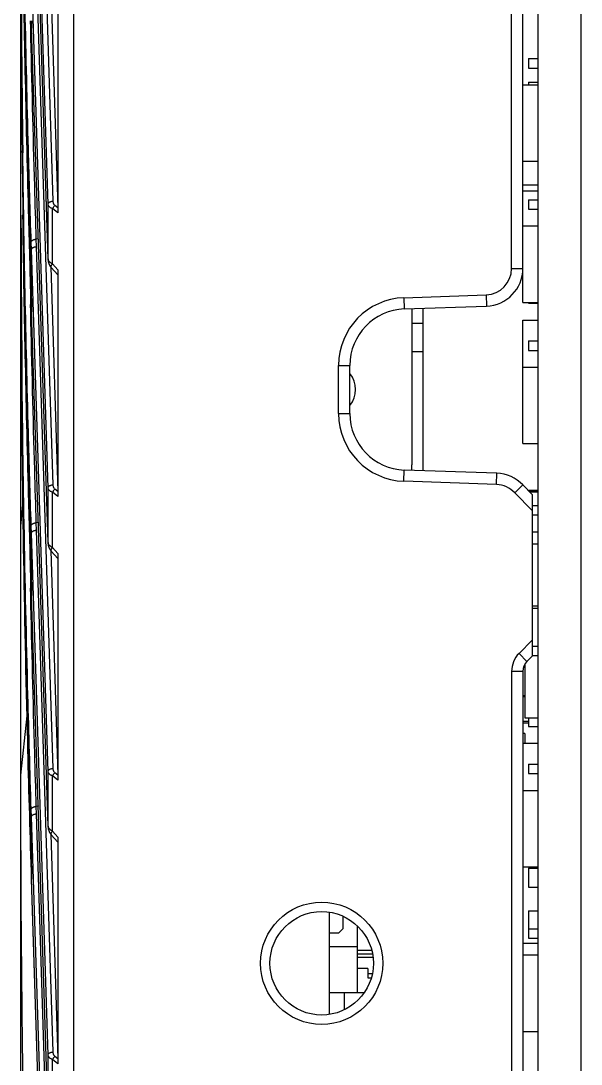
# Model space of a CAD drawing. Header units: millimetres. Extents: x 1409 to 26878, y 589 to 5187.
# Drawn here: x 1639.2 to 1669, y 1285.7 to 1341.1 of the extents above; entities that cross this region are included whole.
import ezdxf

# ---------------------------------------------------------------- set-up
doc = ezdxf.new("R2010")
doc.units = ezdxf.units.MM
doc.layers.add('MSBR-1_1', color=7, linetype='Continuous')

msp = doc.modelspace()

# ---------------------------------------------------------------- linework, layer by layer
at = {"color": 7, "linetype": 'Continuous'}
for p, q in [((1666.7257, 1564.7998), (1666.7257, 1227.2998)), ((1669.0257, 1227.2998), (1669.0257, 1564.7998)), ((1639.2257, 1232.2555), (1639.2257, 1559.8441)), ((1642.0257, 1529.3441), (1642.0257, 1262.7555)), ((1665.3257, 1327.9812), (1665.3257, 1384.9392)), ((1665.9257, 1326.1778), (1665.9257, 1384.9392)), ((1640.9447, 1331.5632), (1640.0613, 1359.2979)), ((1640.6713, 1331.4032), (1639.7878, 1359.1379)), ((1640.671, 1328.4853), (1639.8002, 1355.8239)), ((1640.6713, 1328.4948), (1639.8004, 1355.8334)), ((1639.2258, 1345.8993), (1639.2908, 1334.2809)), ((1640.9447, 1316.4878), (1640.0613, 1344.2225)), ((1640.6713, 1316.3278), (1639.7878, 1344.0625)), ((1640.8163, 1343.1368), (1641.1965, 1331.2015)), ((1641.2008, 1342.9829), (1641.2008, 1330.9359)), ((1639.7526, 1340.7474), (1639.7442, 1341.1438)), ((1639.7876, 1341.1446), (1639.8002, 1340.7485)), ((1639.8004, 1340.7581), (1639.7881, 1341.1447)), ((1639.8002, 1340.7485), (1639.8004, 1340.7581)), ((1640.671, 1313.4099), (1639.8002, 1340.7485)), ((1640.6713, 1313.4195), (1639.8004, 1340.7581)), ((1666.2257, 1339.1388), (1666.7257, 1339.1388)), ((1666.2257, 1339.1388), (1666.2257, 1338.6308)), ((1666.2257, 1338.6308), (1666.7257, 1338.6308)), ((1665.9257, 1337.7418), (1666.7257, 1337.7418)), ((1666.2257, 1337.8888), (1666.7257, 1337.8888)), ((1666.2257, 1337.8888), (1666.2257, 1337.7418)), ((1639.2324, 1330.8239), (1639.2257, 1334.1281)), ((1639.2296, 1331.2197), (1639.2257, 1334.1281)), ((1665.9257, 1333.6778), (1666.7257, 1333.6778)), ((1665.9257, 1332.4278), (1666.7257, 1332.4278)), ((1665.9257, 1332.1176), (1666.7257, 1332.1176)), ((1666.2257, 1331.6388), (1666.7257, 1331.6388)), ((1666.2257, 1331.6388), (1666.2257, 1331.1308)), ((1639.2258, 1330.824), (1639.2257, 1331.2197)), ((1639.2307, 1330.8239), (1639.2296, 1331.2197)), ((1640.6713, 1328.4948), (1640.6713, 1331.4032)), ((1641.2008, 1330.9359), (1640.9117, 1331.1647)), ((1640.9117, 1328.2277), (1640.9117, 1331.1647)), ((1641.1965, 1331.2015), (1641.0409, 1331.3247)), ((1666.2257, 1331.1308), (1666.7257, 1331.1308)), ((1665.9257, 1330.2418), (1666.7257, 1330.2418)), ((1639.7878, 1328.9871), (1639.7753, 1329.3804)), ((1640.1564, 1329.5664), (1640.0488, 1329.5403)), ((1640.0613, 1329.1471), (1640.0488, 1329.5403)), ((1640.6713, 1301.2524), (1639.7878, 1328.9871)), ((1639.7878, 1326.0788), (1639.7878, 1328.9871)), ((1640.9447, 1301.4124), (1640.0613, 1329.1471)), ((1640.671, 1328.4853), (1640.6713, 1328.4948)), ((1641.2008, 1327.9075), (1640.9117, 1328.2277)), ((1640.8163, 1328.0615), (1641.1965, 1316.1261)), ((1641.1896, 1327.6443), (1640.8444, 1328.0266)), ((1641.2008, 1327.9075), (1641.2008, 1315.8605)), ((1665.3257, 1327.9812), (1665.9257, 1327.9812)), ((1659.6001, 1326.4293), (1663.9746, 1326.582)), ((1663.9746, 1326.582), (1663.9955, 1325.9824)), ((1639.7526, 1325.672), (1639.7442, 1326.0684)), ((1639.7876, 1326.0692), (1639.7878, 1326.0788)), ((1639.7876, 1326.0692), (1639.8002, 1325.6731)), ((1639.7881, 1326.0693), (1639.7878, 1326.0788)), ((1639.7881, 1326.0693), (1639.7878, 1326.0788)), ((1639.8004, 1325.6827), (1639.7881, 1326.0693)), ((1659.6001, 1326.4293), (1659.621, 1325.8296)), ((1659.621, 1325.8296), (1663.9955, 1325.9824)), ((1665.9257, 1326.1778), (1666.7257, 1326.1778)), ((1666.2257, 1326.1778), (1666.2257, 1326.1308)), ((1666.2257, 1326.1308), (1666.7257, 1326.1308)), ((1639.8002, 1325.6731), (1639.8004, 1325.6827)), ((1640.671, 1298.3345), (1639.8002, 1325.6731)), ((1640.6713, 1298.3441), (1639.8004, 1325.6827)), ((1660.0257, 1325.8438), (1660.0257, 1317.5498)), ((1660.6257, 1317.2349), (1660.6257, 1325.8647)), ((1660.6257, 1325.0498), (1660.0257, 1325.0498)), ((1665.9257, 1325.2418), (1666.7257, 1325.2418)), ((1665.9257, 1318.6778), (1665.9257, 1325.2418)), ((1666.2257, 1324.1388), (1666.7257, 1324.1388)), ((1666.2257, 1324.1388), (1666.2257, 1323.6308)), ((1660.6257, 1323.5498), (1660.0257, 1323.5498)), ((1666.2257, 1323.6308), (1666.7257, 1323.6308)), ((1656.1257, 1322.8315), (1656.7257, 1322.8315)), ((1656.1257, 1320.2682), (1656.1257, 1322.8315)), ((1656.7257, 1320.2682), (1656.7257, 1322.8315)), ((1665.9257, 1322.7418), (1666.7257, 1322.7418)), ((1656.1257, 1320.2682), (1656.7257, 1320.2682)), ((1665.9257, 1318.6778), (1666.7257, 1318.6778)), ((1659.6001, 1316.6703), (1659.621, 1317.27)), ((1664.5437, 1317.0981), (1659.621, 1317.27)), ((1664.5227, 1316.4984), (1664.5437, 1317.0981)), ((1664.5227, 1316.4984), (1659.6001, 1316.6703)), ((1640.6713, 1313.4195), (1640.6713, 1316.3278)), ((1641.2008, 1315.8605), (1640.9117, 1316.0893)), ((1640.9117, 1313.1523), (1640.9117, 1316.0893)), ((1641.1965, 1316.1261), (1641.0409, 1316.2493)), ((1665.9257, 1316.4748), (1665.4952, 1316.0568)), ((1665.4952, 1316.0568), (1666.4257, 1315.1263)), ((1665.9257, 1316.4748), (1666.4257, 1315.9748)), ((1666.2189, 1316.1816), (1666.7257, 1316.1816)), ((1666.2257, 1316.1932), (1666.7257, 1316.1932)), ((1666.2257, 1316.1932), (1666.2257, 1316.1816)), ((1666.294, 1316.1065), (1666.7257, 1316.1065)), ((1666.4257, 1315.9748), (1666.4257, 1307.3748)), ((1639.2257, 1314.2795), (1639.3488, 1315.6005)), ((1666.4257, 1315.3888), (1666.7257, 1315.3888)), ((1666.4257, 1314.8808), (1666.7257, 1314.8808)), ((1639.7878, 1313.9118), (1639.7753, 1314.305)), ((1640.1564, 1314.491), (1640.0488, 1314.465)), ((1640.0613, 1314.0717), (1640.0488, 1314.465)), ((1640.6713, 1286.177), (1639.7878, 1313.9118)), ((1639.7878, 1311.0034), (1639.7878, 1313.9118)), ((1640.9447, 1286.337), (1640.0613, 1314.0717)), ((1666.4257, 1313.9918), (1666.7257, 1313.9918)), ((1640.671, 1313.4099), (1640.6713, 1313.4195)), ((1666.4257, 1313.3474), (1666.7257, 1313.3474)), ((1640.8163, 1312.9861), (1641.1965, 1301.0507)), ((1641.1896, 1312.5689), (1640.8444, 1312.9512)), ((1641.2008, 1312.8321), (1640.9117, 1313.1523)), ((1641.2008, 1312.8321), (1641.2008, 1300.7851)), ((1639.7526, 1310.5966), (1639.7442, 1310.993)), ((1639.7876, 1310.9939), (1639.7878, 1311.0034)), ((1639.7876, 1310.9939), (1639.8002, 1310.5977)), ((1639.7881, 1310.9939), (1639.7878, 1311.0034)), ((1639.7881, 1310.9939), (1639.7878, 1311.0034)), ((1639.8004, 1310.6073), (1639.7881, 1310.9939)), ((1639.8002, 1310.5977), (1639.8004, 1310.6073)), ((1640.671, 1283.2591), (1639.8002, 1310.5977)), ((1640.6713, 1283.2687), (1639.8004, 1310.6073)), ((1666.4257, 1310.0454), (1666.7257, 1310.0454)), ((1666.4257, 1309.9278), (1666.7257, 1309.9278)), ((1666.4257, 1308.2233), (1665.7211, 1307.5187)), ((1666.4257, 1307.9117), (1666.7257, 1307.9117)), ((1666.1454, 1307.0945), (1665.7211, 1307.5187)), ((1666.4257, 1307.3748), (1666.1454, 1307.0945)), ((1666.4257, 1307.4037), (1666.7257, 1307.4037)), ((1665.9257, 1306.5642), (1665.3257, 1306.5642)), ((1665.3257, 1306.5642), (1665.3257, 1265.9812)), ((1665.9257, 1306.5642), (1665.9257, 1264.9278)), ((1666.0257, 1306.9344), (1666.0257, 1304.1017)), ((1666.0257, 1305.2668), (1665.9257, 1305.2668)), ((1665.9257, 1305.2375), (1666.0257, 1305.2375)), ((1639.2257, 1301.0507), (1639.5669, 1304.212)), ((1666.2257, 1303.8961), (1665.9257, 1303.8961)), ((1665.9257, 1303.8254), (1666.2257, 1303.8254)), ((1666.0257, 1304.1017), (1666.7257, 1304.1017)), ((1666.2257, 1304.1017), (1666.2257, 1303.6308)), ((1666.0257, 1303.2668), (1665.9257, 1303.2668)), ((1666.0257, 1303.2668), (1666.0257, 1302.7418)), ((1666.2257, 1303.6308), (1666.7257, 1303.6308)), ((1665.9257, 1302.7418), (1666.7257, 1302.7418)), ((1666.2257, 1301.6388), (1666.7257, 1301.6388)), ((1666.2257, 1301.6388), (1666.2257, 1301.1308)), ((1640.6713, 1298.3441), (1640.6713, 1301.2524)), ((1641.2008, 1300.7851), (1640.9117, 1301.0139)), ((1640.9117, 1298.0769), (1640.9117, 1301.0139)), ((1641.1965, 1301.0507), (1641.0409, 1301.1739)), ((1666.2257, 1301.1308), (1666.7257, 1301.1308)), ((1665.9257, 1300.2418), (1666.7257, 1300.2418)), ((1640.1564, 1299.4156), (1640.0488, 1299.3896)), ((1640.0613, 1298.9964), (1640.0488, 1299.3896)), ((1639.7878, 1298.8364), (1639.7753, 1299.2296)), ((1640.6713, 1271.1017), (1639.7878, 1298.8364)), ((1639.7878, 1295.928), (1639.7878, 1298.8364)), ((1640.9447, 1271.2616), (1640.0613, 1298.9964)), ((1640.671, 1298.3345), (1640.6713, 1298.3441)), ((1640.8163, 1297.9107), (1641.1965, 1285.9754)), ((1641.1896, 1297.4935), (1640.8444, 1297.8758)), ((1641.2008, 1297.7568), (1640.9117, 1298.0769)), ((1641.2008, 1297.7568), (1641.2008, 1285.7097)), ((1665.9257, 1296.1778), (1666.7257, 1296.1778)), ((1666.2257, 1296.1065), (1666.7257, 1296.1065)), ((1666.2257, 1296.1065), (1666.2257, 1295.0905)), ((1639.7876, 1295.9185), (1639.7878, 1295.928)), ((1639.7876, 1295.9185), (1639.8002, 1295.5223)), ((1639.7881, 1295.9185), (1639.7878, 1295.928)), ((1639.7881, 1295.9185), (1639.7878, 1295.928)), ((1639.8004, 1295.5319), (1639.7881, 1295.9185)), ((1639.8002, 1295.5223), (1639.8004, 1295.5319)), ((1640.671, 1268.1837), (1639.8002, 1295.5223)), ((1640.6713, 1268.1933), (1639.8004, 1295.5319)), ((1666.2257, 1295.0905), (1666.7257, 1295.0905)), ((1655.6257, 1293.7672), (1655.6257, 1288.3324)), ((1666.2257, 1293.8445), (1666.7257, 1293.8445)), ((1666.2257, 1293.8445), (1666.2257, 1292.3808)), ((1656.3457, 1293.5559), (1656.3457, 1292.8748)), ((1655.6257, 1292.6748), (1656.1457, 1292.6748)), ((1656.1457, 1292.6748), (1656.3457, 1292.8748)), ((1657.1257, 1289.4748), (1657.1257, 1293.0318)), ((1666.2257, 1292.8888), (1666.7257, 1292.8888)), ((1665.9257, 1292.1176), (1666.7257, 1292.1176)), ((1666.2257, 1292.3808), (1666.7257, 1292.3808)), ((1657.1257, 1291.9248), (1655.6257, 1291.9248)), ((1657.1257, 1291.7548), (1657.8812, 1291.7548)), ((1657.1257, 1291.5548), (1657.9239, 1291.5548)), ((1657.9573, 1291.3548), (1657.1257, 1291.3548)), ((1665.9257, 1291.4918), (1666.7257, 1291.4918)), ((1657.6757, 1290.7748), (1657.1257, 1290.7748)), ((1657.6757, 1290.7748), (1657.6757, 1290.2748)), ((1657.9129, 1290.4848), (1657.6757, 1290.4848)), ((1657.6757, 1290.2748), (1657.8594, 1290.2748)), ((1657.4789, 1289.4748), (1655.6257, 1289.4748)), ((1665.9257, 1287.4278), (1666.7257, 1287.4278)), ((1640.6713, 1283.2687), (1640.6713, 1286.177)), ((1641.1965, 1285.9754), (1641.0409, 1286.0985)), ((1641.2008, 1285.7097), (1640.9117, 1285.9386)), ((1640.9117, 1283.0015), (1640.9117, 1285.9386))]:
    msp.add_line(p, q, dxfattribs=at)
for points in [[(1639.2908, 1349.3563), (1639.479, 1337.6675), (1639.7876, 1326.0692)], [(1639.2908, 1334.2809), (1639.479, 1322.5921), (1639.7876, 1310.9939)], [(1639.2258, 1330.8239), (1639.2908, 1319.2055), (1639.479, 1307.5167), (1639.7876, 1295.9185)], [(1640.671, 1328.4853), (1640.6726, 1328.4553), (1640.6872, 1328.3487), (1640.7144, 1328.2504), (1640.7532, 1328.1599), (1640.8034, 1328.0776), (1640.8444, 1328.0266)], [(1640.671, 1313.4099), (1640.6726, 1313.3799), (1640.6872, 1313.2733), (1640.7144, 1313.175), (1640.7532, 1313.0845), (1640.8034, 1313.0022), (1640.8444, 1312.9512)], [(1640.671, 1298.3345), (1640.6726, 1298.3045), (1640.6872, 1298.1979), (1640.7144, 1298.0996), (1640.7532, 1298.0091), (1640.8034, 1297.9268), (1640.8444, 1297.8758)]]:
    msp.add_lwpolyline(points, dxfattribs=at)
for radius in [3.25, 2.75]:
    msp.add_circle((1655.2257, 1291.0498), radius, dxfattribs=at)
for centre, radius, start, end in [((2747.8379, 1346.295), 1108.6121, 180.0204455, 180.3999884), ((2747.7783, 1349.2031), 1108.5526, 180.170759, 180.5503144), ((2747.6774, 1346.2939), 1108.4516, 180.3999895, 180.6288268), ((2747.5522, 1349.201), 1108.3265, 180.550317, 180.7791604), ((2747.496, 1346.2919), 1108.2702, 180.6288276, 180.7996229), ((2748.0844, 1349.3537), 1108.5847, 180.9322898, 181.2035569), ((2747.8379, 1331.2196), 1108.6121, 180.0204455, 180.3999884), ((2747.7783, 1334.1278), 1108.5526, 180.170759, 180.5503144), ((1640.8715, 1328.5108), 0.2008, 184.54675, 187.1541), ((1663.9257, 1327.9812), 1.4, 272, 0), ((1663.9257, 1327.9812), 2, 272, 0), ((1659.7257, 1322.8315), 3.6, 92, 180), ((1659.7257, 1322.8315), 3, 92, 180), ((1655.6257, 1321.5498), 1.4, 322.11917, 37.8155), ((1659.7257, 1320.2682), 3.6, 180, 268), ((1659.7257, 1320.2682), 3, 180, 268), ((1658.0257, 1317.5498), 2, 351.45389, 0), ((1664.4739, 1315.0993), 2, 43.45299, 88), ((1664.4739, 1315.0993), 1.4, 43.15095, 88), ((2748.0844, 1334.2783), 1108.5847, 180.9322898, 181.2035569), ((1640.8715, 1313.4354), 0.2008, 184.54675, 187.1541), ((1666.6757, 1306.5642), 1.35, 135, 180), ((1666.6757, 1306.5642), 0.75, 135, 180), ((1640.8715, 1298.36), 0.2008, 184.54675, 187.1541)]:
    msp.add_arc(centre, radius, start, end, dxfattribs=at)
for points, knots in [([(1639.7753, 1329.3804), (1639.7233, 1331.0321), (1639.5299, 1337.6392), (1639.3956, 1344.248), (1639.3282, 1349.2048)], [0, 0, 0, 0, 0.250013, 1, 1, 1, 1]), ([(1639.7878, 1326.0788), (1639.7352, 1327.7303), (1639.5394, 1334.3365), (1639.4029, 1340.9445), (1639.3337, 1345.9008)], [0, 0, 0, 0, 0.2500131, 1, 1, 1, 1]), ([(1640.0488, 1329.5403), (1640.0194, 1330.4742), (1639.9065, 1334.2095), (1639.8125, 1337.9453), (1639.7526, 1340.7474)], [0, 0, 0, 0, 0.2500079, 1, 1, 1, 1]), ([(1639.2257, 1334.5238), (1639.2257, 1334.5327), (1639.2287, 1334.5512), (1639.2413, 1334.5774), (1639.2616, 1334.6018), (1639.2788, 1334.6157), (1639.2884, 1334.6224)], [0, 0, 0, 0, 0.2203405, 0.4544771, 0.7124875, 1, 1, 1, 1]), ([(1639.2257, 1334.1281), (1639.2257, 1334.1372), (1639.2288, 1334.1561), (1639.242, 1334.1828), (1639.2631, 1334.2076), (1639.281, 1334.2217), (1639.2909, 1334.2284)], [0, 0, 0, 0, 0.2194627, 0.4531899, 0.7115093, 1, 1, 1, 1]), ([(1639.7753, 1314.305), (1639.7233, 1315.9567), (1639.5299, 1322.5638), (1639.3956, 1329.1726), (1639.3282, 1334.1294)], [0, 0, 0, 0, 0.250013, 1, 1, 1, 1]), ([(1640.6713, 1331.4032), (1640.672, 1331.4131), (1640.6773, 1331.4336), (1640.6947, 1331.462), (1640.7209, 1331.4881), (1640.7548, 1331.5113), (1640.7955, 1331.531), (1640.8417, 1331.5467), (1640.892, 1331.5578), (1640.927, 1331.562), (1640.9447, 1331.5632)], [0, 0, 0, 0, 0.0877209, 0.1835543, 0.2911708, 0.4119503, 0.5454179, 0.68978, 0.84241, 1, 1, 1, 1]), ([(1641.0409, 1331.3247), (1641.0232, 1331.3387), (1641.001, 1331.3652), (1640.9797, 1331.4044), (1640.9631, 1331.445), (1640.9497, 1331.498), (1640.9454, 1331.5415), (1640.9447, 1331.5632)], [0, 0, 0, 0, 0.2566949, 0.3820893, 0.5063854, 0.7532511, 1, 1, 1, 1]), ([(1640.9117, 1331.1647), (1640.8936, 1331.1705), (1640.8592, 1331.1833), (1640.8118, 1331.2072), (1640.771, 1331.2345), (1640.737, 1331.2646), (1640.7099, 1331.297), (1640.6897, 1331.3311), (1640.6765, 1331.3667), (1640.6722, 1331.3911), (1640.6713, 1331.4032)], [0, 0, 0, 0, 0.1589041, 0.3063413, 0.4424716, 0.5681485, 0.6847413, 0.7940911, 0.8983563, 1, 1, 1, 1]), ([(1640.9117, 1331.1647), (1640.9203, 1331.1795), (1640.9388, 1331.2086), (1640.9699, 1331.2502), (1641.0039, 1331.2893), (1641.0284, 1331.3134), (1641.0409, 1331.3247)], [0, 0, 0, 0, 0.2480178, 0.501621, 0.7544025, 1, 1, 1, 1]), ([(1639.7878, 1311.0034), (1639.7352, 1312.6549), (1639.5394, 1319.2611), (1639.4029, 1325.8691), (1639.3337, 1330.8254)], [0, 0, 0, 0, 0.2500131, 1, 1, 1, 1]), ([(1639.7753, 1329.3804), (1639.7761, 1329.3903), (1639.7814, 1329.4108), (1639.7988, 1329.4392), (1639.8249, 1329.4653), (1639.8589, 1329.4885), (1639.8996, 1329.5082), (1639.9458, 1329.5239), (1639.9961, 1329.535), (1640.031, 1329.5391), (1640.0488, 1329.5403)], [0, 0, 0, 0, 0.0877156, 0.1835319, 0.2911303, 0.4118983, 0.5453641, 0.6897352, 0.8423839, 1, 1, 1, 1]), ([(1639.7878, 1328.9871), (1639.7886, 1328.997), (1639.7939, 1329.0176), (1639.8113, 1329.0459), (1639.8374, 1329.0721), (1639.8714, 1329.0953), (1639.9121, 1329.115), (1639.9583, 1329.1306), (1640.0086, 1329.1418), (1640.0435, 1329.1459), (1640.0613, 1329.1471)], [0, 0, 0, 0, 0.0877209, 0.1835543, 0.2911708, 0.4119503, 0.5454179, 0.68978, 0.84241, 1, 1, 1, 1]), ([(1640.747, 1328.3397), (1640.7365, 1328.3507), (1640.7176, 1328.3735), (1640.6951, 1328.41), (1640.6795, 1328.4474), (1640.6738, 1328.4731), (1640.6722, 1328.4858)], [0, 0, 0, 0, 0.2742863, 0.5299512, 0.7704032, 1, 1, 1, 1]), ([(1640.9117, 1328.2277), (1640.895, 1328.2352), (1640.863, 1328.2509), (1640.8188, 1328.2779), (1640.7801, 1328.3073), (1640.7573, 1328.3287), (1640.747, 1328.3397)], [0, 0, 0, 0, 0.2746289, 0.5328203, 0.7744324, 1, 1, 1, 1]), ([(1640.8444, 1328.0266), (1640.8425, 1328.0287), (1640.8392, 1328.0332), (1640.834, 1328.0441), (1640.8311, 1328.0606), (1640.833, 1328.083), (1640.8397, 1328.1083), (1640.8513, 1328.1361), (1640.8674, 1328.1658), (1640.8877, 1328.1968), (1640.9033, 1328.2173), (1640.9117, 1328.2277)], [0, 0, 0, 0, 0.0369698, 0.0751187, 0.1587269, 0.257037, 0.3727406, 0.5062991, 0.6567254, 0.8222183, 1, 1, 1, 1]), ([(1640.0488, 1314.465), (1640.0194, 1315.3988), (1639.9065, 1319.1341), (1639.8125, 1322.87), (1639.7526, 1325.672)], [0, 0, 0, 0, 0.2500079, 1, 1, 1, 1]), ([(1639.7878, 1295.928), (1639.7146, 1298.2235), (1639.4506, 1307.4057), (1639.3009, 1316.5912), (1639.2528, 1323.4803)], [0, 0, 0, 0, 0.2500169, 1, 1, 1, 1]), ([(1639.7753, 1299.2296), (1639.7117, 1301.2501), (1639.4791, 1309.3322), (1639.3351, 1317.4168), (1639.2769, 1323.4805)], [0, 0, 0, 0, 0.2500152, 1, 1, 1, 1]), ([(1640.6713, 1316.3278), (1640.672, 1316.3377), (1640.6773, 1316.3582), (1640.6947, 1316.3866), (1640.7209, 1316.4127), (1640.7548, 1316.4359), (1640.7955, 1316.4557), (1640.8417, 1316.4713), (1640.892, 1316.4824), (1640.927, 1316.4866), (1640.9447, 1316.4878)], [0, 0, 0, 0, 0.0877209, 0.1835543, 0.2911708, 0.4119503, 0.5454179, 0.68978, 0.84241, 1, 1, 1, 1]), ([(1641.0409, 1316.2493), (1641.0232, 1316.2634), (1641.001, 1316.2898), (1640.9797, 1316.329), (1640.9631, 1316.3696), (1640.9497, 1316.4226), (1640.9454, 1316.4661), (1640.9447, 1316.4878)], [0, 0, 0, 0, 0.2566949, 0.3820893, 0.5063854, 0.7532511, 1, 1, 1, 1]), ([(1640.9117, 1316.0893), (1640.8936, 1316.0951), (1640.8592, 1316.1079), (1640.8118, 1316.1318), (1640.771, 1316.1591), (1640.737, 1316.1892), (1640.7099, 1316.2216), (1640.6897, 1316.2558), (1640.6765, 1316.2913), (1640.6722, 1316.3157), (1640.6713, 1316.3278)], [0, 0, 0, 0, 0.1589041, 0.3063413, 0.4424716, 0.5681485, 0.6847413, 0.7940911, 0.8983563, 1, 1, 1, 1]), ([(1640.9117, 1316.0893), (1640.9203, 1316.1041), (1640.9388, 1316.1332), (1640.9699, 1316.1748), (1641.0039, 1316.2139), (1641.0284, 1316.238), (1641.0409, 1316.2493)], [0, 0, 0, 0, 0.2480178, 0.501621, 0.7544025, 1, 1, 1, 1]), ([(1639.7753, 1314.305), (1639.7761, 1314.3149), (1639.7814, 1314.3354), (1639.7988, 1314.3638), (1639.8249, 1314.3899), (1639.8589, 1314.4131), (1639.8996, 1314.4328), (1639.9458, 1314.4485), (1639.9961, 1314.4596), (1640.031, 1314.4637), (1640.0488, 1314.465)], [0, 0, 0, 0, 0.0877156, 0.1835319, 0.2911303, 0.4118983, 0.5453641, 0.6897352, 0.8423839, 1, 1, 1, 1]), ([(1639.7878, 1313.9118), (1639.7886, 1313.9217), (1639.7939, 1313.9422), (1639.8113, 1313.9706), (1639.8374, 1313.9967), (1639.8714, 1314.0199), (1639.9121, 1314.0396), (1639.9583, 1314.0553), (1640.0086, 1314.0664), (1640.0435, 1314.0705), (1640.0613, 1314.0717)], [0, 0, 0, 0, 0.0877209, 0.1835543, 0.2911708, 0.4119503, 0.5454179, 0.68978, 0.84241, 1, 1, 1, 1]), ([(1640.747, 1313.2643), (1640.7365, 1313.2754), (1640.7176, 1313.2981), (1640.6951, 1313.3347), (1640.6795, 1313.3721), (1640.6738, 1313.3977), (1640.6722, 1313.4104)], [0, 0, 0, 0, 0.2742863, 0.5299512, 0.7704032, 1, 1, 1, 1]), ([(1640.9117, 1313.1523), (1640.895, 1313.1598), (1640.863, 1313.1755), (1640.8188, 1313.2026), (1640.7801, 1313.2319), (1640.7573, 1313.2533), (1640.747, 1313.2643)], [0, 0, 0, 0, 0.2746289, 0.5328203, 0.7744324, 1, 1, 1, 1]), ([(1640.8444, 1312.9512), (1640.8425, 1312.9533), (1640.8392, 1312.9579), (1640.834, 1312.9687), (1640.8311, 1312.9852), (1640.833, 1313.0076), (1640.8397, 1313.0329), (1640.8513, 1313.0607), (1640.8674, 1313.0904), (1640.8877, 1313.1214), (1640.9033, 1313.1419), (1640.9117, 1313.1523)], [0, 0, 0, 0, 0.0369698, 0.0751187, 0.1587269, 0.257037, 0.3727406, 0.5062991, 0.6567254, 0.8222183, 1, 1, 1, 1]), ([(1640.0488, 1299.3896), (1640.0194, 1300.3234), (1639.9065, 1304.0587), (1639.8125, 1307.7946), (1639.7526, 1310.5966)], [0, 0, 0, 0, 0.2500079, 1, 1, 1, 1]), ([(1639.4069, 1281.0272), (1639.3767, 1282.6951), (1639.271, 1289.3691), (1639.2257, 1296.0441), (1639.2257, 1301.0507)], [0, 0, 0, 0, 0.2499268, 1, 1, 1, 1]), ([(1640.6713, 1301.2524), (1640.672, 1301.2623), (1640.6773, 1301.2828), (1640.6947, 1301.3112), (1640.7209, 1301.3373), (1640.7548, 1301.3605), (1640.7955, 1301.3803), (1640.8417, 1301.3959), (1640.892, 1301.4071), (1640.927, 1301.4112), (1640.9447, 1301.4124)], [0, 0, 0, 0, 0.0877209, 0.1835543, 0.2911708, 0.4119503, 0.5454179, 0.68978, 0.84241, 1, 1, 1, 1]), ([(1640.9117, 1301.0139), (1640.8936, 1301.0197), (1640.8592, 1301.0325), (1640.8118, 1301.0564), (1640.771, 1301.0837), (1640.737, 1301.1138), (1640.7099, 1301.1462), (1640.6897, 1301.1804), (1640.6765, 1301.2159), (1640.6722, 1301.2403), (1640.6713, 1301.2524)], [0, 0, 0, 0, 0.1589041, 0.3063413, 0.4424716, 0.5681485, 0.6847413, 0.7940911, 0.8983563, 1, 1, 1, 1]), ([(1640.9117, 1301.0139), (1640.9203, 1301.0287), (1640.9388, 1301.0579), (1640.9699, 1301.0995), (1641.0039, 1301.1385), (1641.0284, 1301.1626), (1641.0409, 1301.1739)], [0, 0, 0, 0, 0.2480178, 0.501621, 0.7544025, 1, 1, 1, 1]), ([(1641.0409, 1301.1739), (1641.0232, 1301.188), (1641.001, 1301.2144), (1640.9797, 1301.2536), (1640.9631, 1301.2942), (1640.9497, 1301.3472), (1640.9454, 1301.3907), (1640.9447, 1301.4124)], [0, 0, 0, 0, 0.2566949, 0.3820893, 0.5063854, 0.7532511, 1, 1, 1, 1]), ([(1639.7753, 1299.2296), (1639.7761, 1299.2395), (1639.7814, 1299.26), (1639.7988, 1299.2884), (1639.8249, 1299.3145), (1639.8589, 1299.3377), (1639.8996, 1299.3575), (1639.9458, 1299.3731), (1639.9961, 1299.3842), (1640.031, 1299.3883), (1640.0488, 1299.3896)], [0, 0, 0, 0, 0.0877156, 0.1835319, 0.2911303, 0.4118983, 0.5453641, 0.6897352, 0.8423839, 1, 1, 1, 1]), ([(1639.7878, 1298.8364), (1639.7886, 1298.8463), (1639.7939, 1298.8668), (1639.8113, 1298.8952), (1639.8374, 1298.9213), (1639.8714, 1298.9445), (1639.9121, 1298.9642), (1639.9583, 1298.9799), (1640.0086, 1298.991), (1640.0435, 1298.9951), (1640.0613, 1298.9964)], [0, 0, 0, 0, 0.0877209, 0.1835543, 0.2911708, 0.4119503, 0.5454179, 0.68978, 0.84241, 1, 1, 1, 1]), ([(1640.747, 1298.1889), (1640.7365, 1298.2), (1640.7176, 1298.2227), (1640.6951, 1298.2593), (1640.6795, 1298.2967), (1640.6738, 1298.3223), (1640.6722, 1298.335)], [0, 0, 0, 0, 0.2742863, 0.5299512, 0.7704032, 1, 1, 1, 1]), ([(1640.9117, 1298.0769), (1640.895, 1298.0844), (1640.863, 1298.1001), (1640.8188, 1298.1272), (1640.7801, 1298.1565), (1640.7573, 1298.1779), (1640.747, 1298.1889)], [0, 0, 0, 0, 0.2746289, 0.5328203, 0.7744324, 1, 1, 1, 1]), ([(1640.8444, 1297.8758), (1640.8425, 1297.8779), (1640.8392, 1297.8825), (1640.834, 1297.8933), (1640.8311, 1297.9098), (1640.833, 1297.9322), (1640.8397, 1297.9575), (1640.8513, 1297.9853), (1640.8674, 1298.015), (1640.8877, 1298.046), (1640.9033, 1298.0665), (1640.9117, 1298.0769)], [0, 0, 0, 0, 0.0369698, 0.0751187, 0.1587269, 0.257037, 0.3727406, 0.5062991, 0.6567254, 0.8222183, 1, 1, 1, 1]), ([(1640.6713, 1286.177), (1640.672, 1286.1869), (1640.6773, 1286.2075), (1640.6947, 1286.2358), (1640.7209, 1286.2619), (1640.7548, 1286.2852), (1640.7955, 1286.3049), (1640.8417, 1286.3205), (1640.892, 1286.3317), (1640.927, 1286.3358), (1640.9447, 1286.337)], [0, 0, 0, 0, 0.0877209, 0.1835543, 0.2911708, 0.4119503, 0.5454179, 0.68978, 0.84241, 1, 1, 1, 1]), ([(1640.9117, 1285.9386), (1640.8936, 1285.9444), (1640.8592, 1285.9571), (1640.8118, 1285.981), (1640.771, 1286.0083), (1640.737, 1286.0384), (1640.7099, 1286.0708), (1640.6897, 1286.105), (1640.6765, 1286.1405), (1640.6722, 1286.1649), (1640.6713, 1286.177)], [0, 0, 0, 0, 0.1589041, 0.3063413, 0.4424716, 0.5681485, 0.6847413, 0.7940911, 0.8983563, 1, 1, 1, 1]), ([(1640.9117, 1285.9386), (1640.9203, 1285.9533), (1640.9388, 1285.9825), (1640.9699, 1286.0241), (1641.0039, 1286.0631), (1641.0284, 1286.0872), (1641.0409, 1286.0985)], [0, 0, 0, 0, 0.2480178, 0.501621, 0.7544025, 1, 1, 1, 1]), ([(1641.0409, 1286.0985), (1641.0232, 1286.1126), (1641.001, 1286.139), (1640.9797, 1286.1782), (1640.9631, 1286.2188), (1640.9497, 1286.2719), (1640.9454, 1286.3153), (1640.9447, 1286.337)], [0, 0, 0, 0, 0.2566949, 0.3820893, 0.5063854, 0.7532511, 1, 1, 1, 1])]:
    msp.add_open_spline(points, degree=3, knots=knots, dxfattribs=at)
at = {"layer": 'MSBR-1_1', "color": 7, "linetype": 'Continuous'}
msp.add_line((1656.4257, 1289.4748), (1656.4257, 1288.5797), dxfattribs=at)

doc.saveas('drawing.dxf')
